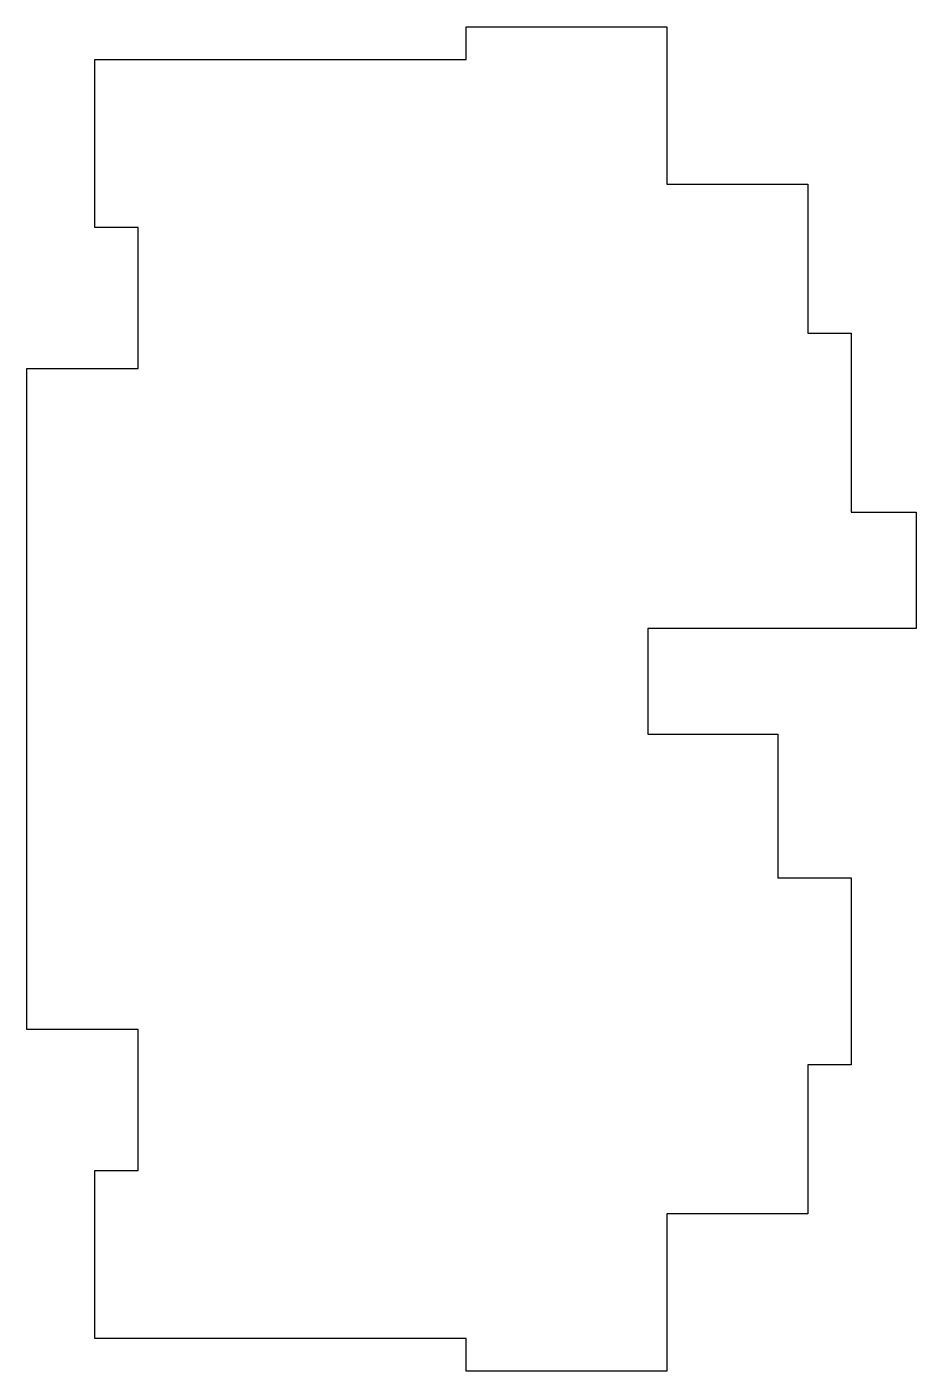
# Model space of a CAD drawing. Extents: x 0 to 16.4, y 0 to 24.8.
import ezdxf

# ---------------------------------------------------------------- set-up
doc = ezdxf.new("R2010")
doc.units = 0
doc.layers.get('0').update_dxf_attribs({"linetype": 'CONTINUOUS'})

msp = doc.modelspace()

# ---------------------------------------------------------------- linework, layer by layer
at = {"color": 1}
msp.add_lwpolyline([(15.199, 5.65), (14.4, 5.65), (14.4, 2.9), (11.8, 2.9), (11.8, 0), (8.1, 0), (8.1, 0.6), (1.25, 0.6), (1.25, 3.7), (2.05, 3.7), (2.05, 6.3), (0, 6.3), (0, 9.675), (0, 15.124), (0, 18.499), (2.05, 18.499), (2.05, 21.099), (1.25, 21.099), (1.25, 24.199), (8.1, 24.199), (8.1, 24.799), (11.8, 24.799), (11.8, 21.899), (14.4, 21.899), (14.4, 19.149), (15.199, 19.149), (15.199, 15.849), (16.399, 15.849), (16.399, 13.7), (11.45, 13.7), (11.45, 11.75), (13.85, 11.75), (13.85, 9.1), (15.199, 9.1)], close=True, dxfattribs=at)

doc.saveas('drawing.dxf')
